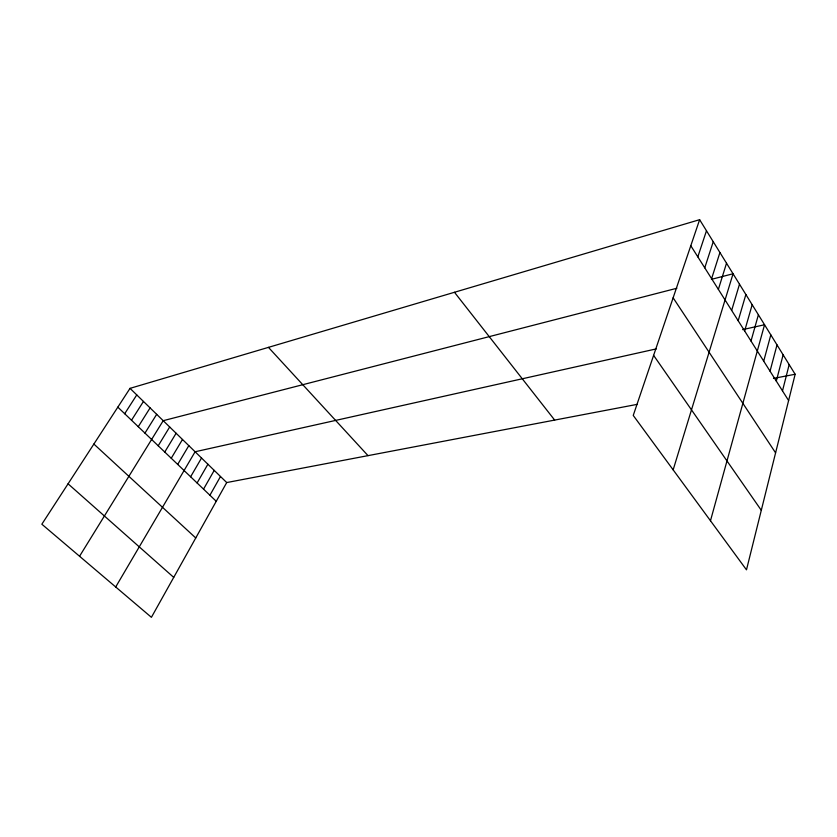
<?xml version="1.0" encoding="UTF-8"?>
<svg xmlns="http://www.w3.org/2000/svg" width="837" height="837" viewBox="0 0 837 837"><rect width="100%" height="100%" fill="white"/><g stroke="black" fill="none" stroke-linecap="round" stroke-linejoin="round"><path stroke-width="1.26" d="M699.627 219.681L795.15 374.265L746.478 569.84L633.243 415.434L699.627 219.681L130.028 388.358L41.85 524.213L151.413 617.319L226.712 482.562L637.239 404.355M782.49 390.879L789.176 364.587M776.307 381.086L783.129 354.804M770.05 371.178L777.008 344.896M763.71 361.155L770.814 334.884M710.477 520.75L764.547 324.746L742.639 329.632M751.009 341.036L758.395 314.785M744.637 330.95L752.17 304.71M738.182 320.749L745.872 294.519M731.664 310.422L739.5 284.203M673.157 469.86L733.055 273.772L711.408 279.349M718.366 289.382L726.526 263.216M711.607 278.669L719.925 252.523M704.754 267.83L713.25 241.705M697.817 256.854L706.48 230.761M209.92 495.232L220.487 476.504M203.537 489.132L214.22 470.384M197.103 482.98L207.89 464.232M190.616 476.776L201.529 458.017M115.705 586.978L195.105 451.76L656.365 348.872M177.695 464.409L188.817 445.65M171.25 458.257L182.487 439.477M164.753 452.043L176.115 433.263M158.203 445.786L169.681 426.996M79.557 556.26L163.205 420.687L676.882 288.252M144.958 433.116L156.676 414.325M138.262 426.703L150.085 407.912M131.503 420.247L143.451 401.446M124.692 413.729L136.766 394.928M773.482 378.397L795.15 374.265M68.069 483.817L173.73 577.384M93.88 444.06L195.753 537.961M117.829 407.159L216.249 501.29M130.028 388.358L226.712 482.562M268.447 347.365L368.018 455.642M454.47 292.28L554.659 420.08M653.613 355.369L761.293 510.298M673.136 297.815L775.596 452.859M690.797 245.733L788.611 400.557"/></g></svg>
